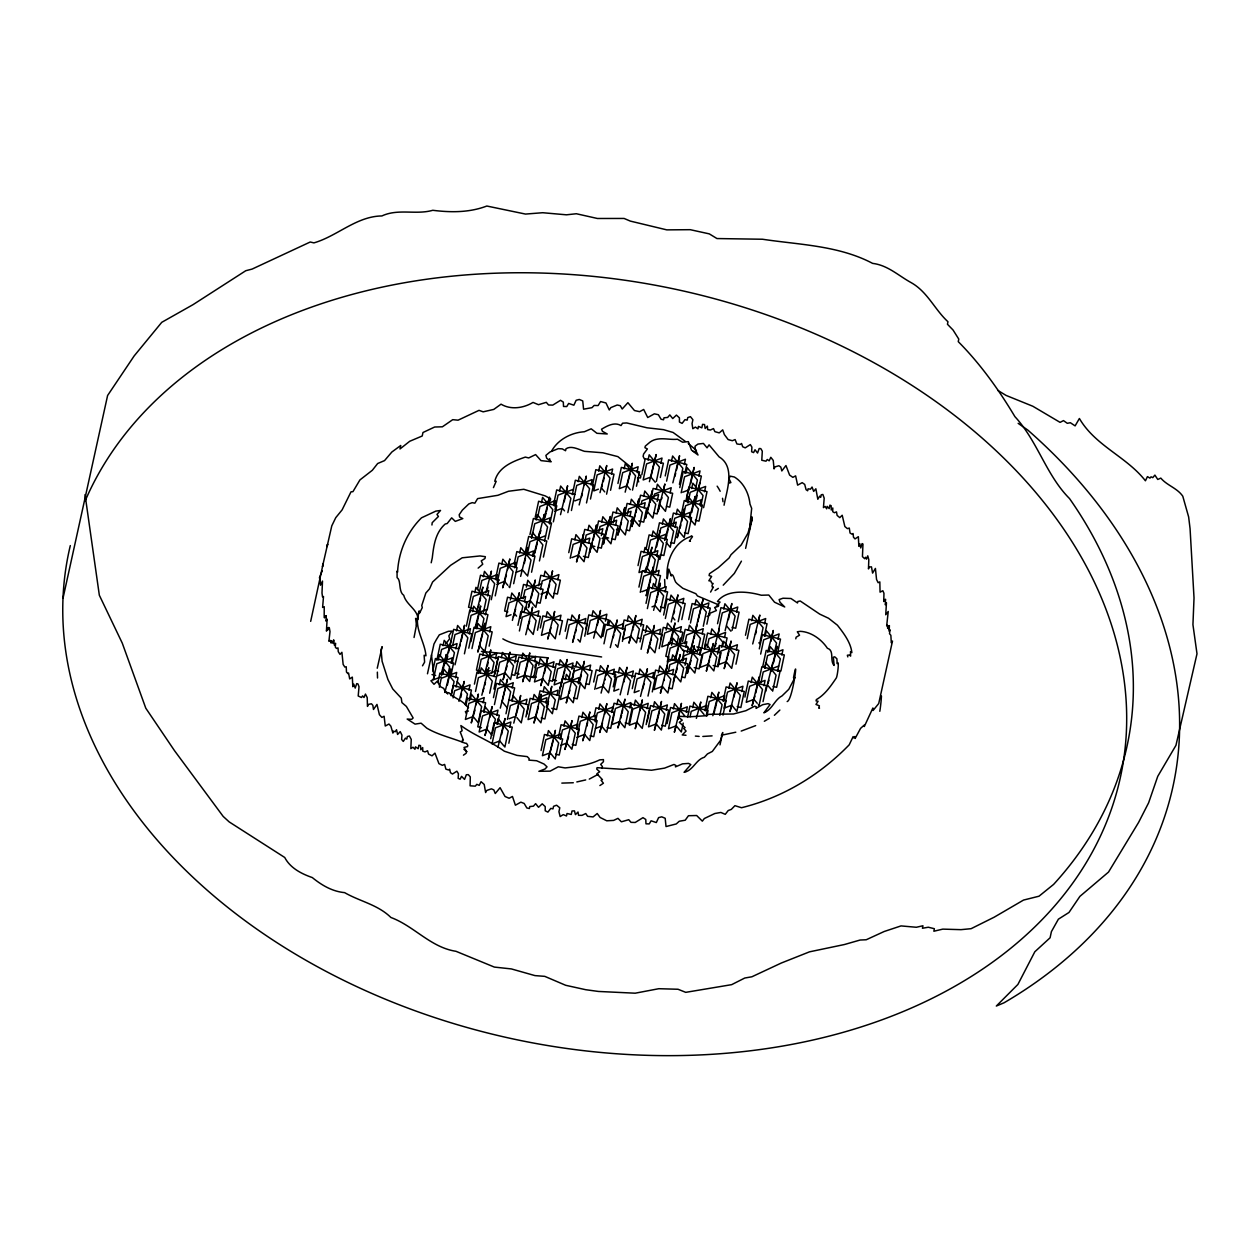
<?xml version="1.0" encoding="UTF-8"?>
<svg xmlns="http://www.w3.org/2000/svg" width="1260" height="1260" viewBox="0 0 1260 1260"><rect width="100%" height="100%" fill="white"/><g stroke="black" fill="none" stroke-linecap="round" stroke-linejoin="round"><path stroke-width="1.5" d="M787.169 701.568C793.076 699.631 798.934 649.168 793.501 677.785M724.059 505.228C726.532 491.148 735.793 466.924 719.145 456.908L709.065 444.859L707.049 447.835L703.427 443.425L697.914 444.087L695.032 446.245L695.315 449.568L698.024 455.017L691.488 450.119L688.354 441.63L682.636 442.213L677.439 439.22C668.367 440.323 656.901 435.582 648.569 443.331L645.277 446.15L644.947 447.694L647.388 448.938L643.608 454.025L643.104 456.388L644.395 458.923M414.052 637.497L419.123 611.179L419.612 613.069L422.273 607.635L421.769 605.477L425.849 593.019L429.502 588.892L432.605 581.994L450.639 565.299L462.199 557.802L480.028 555.943L485.352 556.684L484.958 558.542L481.257 560.858L482.753 564.212L478.138 568.118M431.188 562.779L432.274 557.897C433.708 545.533 435.33 532.712 445.221 524.002L447.19 523.53L451.678 517.844L455.285 521.372L462.798 518.584L459.601 517.041L459.191 514.726L462.373 510.111L468.83 503.921L472.201 502.661L474.863 503.165L477.603 498.613L497.905 495.29L508.489 491.258L523.798 489.29L545.202 495.889L550.651 498.865L550.258 500.724L546.494 501.732M322.938 564.827L323.143 563.74L310.684 621.353M323.111 563.614L322.497 566.559L331.789 525.845L335.759 517.671L342.121 509.859L351.02 491.809L352.926 491.683L359.919 479.934L372.33 470.279L377.654 463.522L384.552 460.593L391.876 451.994L400.743 445.489L400.018 448.954L409.736 441.268L422.226 435.991L422.966 432.511L434.653 427.014L442.386 426.809L452.718 419.674L458.073 420.178L479.02 410.351L483.163 411.831L493.794 409.405L501.039 404.176C510.851 410.083 523.546 408.145 533.027 402.428L538.492 404.696L546.304 402.349L548.557 404.995L552.762 405.106L560.527 400.302L563.33 402.113L563.503 406.46L566.764 406.555L568.654 403.436L573.867 405.2L576.151 400.27L579.269 399.467L582.734 400.9L583.569 409.185L591.98 407.673L594.137 405.452L598.122 405.562L600.579 401.546L605.966 402.964L609.273 409.973L610.801 407.626L617.195 405.011L620.251 405.688L622.204 409.012L627.889 402.68L634.473 410.54L639.639 411.673L643.687 409.469L647.734 417.533L654.365 413.831L658.366 414.713L661.059 419.233L663.563 419.785L663.988 417.8L667.658 417.438L669.816 414.918L672.73 418.556L676.415 415.091L679.423 417.863L679.423 422.005L682.101 423.376L685.015 419.643L687.188 420.131L687.74 417.58L690.448 416.666L692.89 419.706L692.055 423.628L692.827 428.715L695.394 427.093L697.945 428.825L698.465 426.384L701.836 427.833L702.56 424.368L704.529 424.541L705.159 428.495L707.348 426.116L707.648 429.581L710.419 430.006L713.491 428.573L714.877 431.66L719.255 432.873L722.705 429.865L724.374 434.558L728.122 439.567L732.328 440.716L735.115 439.567L736.911 443.977L740.329 444.433L741.557 443.473L742.691 446.765L745.243 447.851L750.346 444.591L751.889 447.127L751.637 451.741L753.606 452.592L755.024 449.741L757.543 453.065L759.181 448.528L760.788 448.607L762.3 451.19L761.78 460.247L765.985 461.191L767.277 459.49L769.183 460.813L770.805 457.285L773.246 460.42L774.065 468.893L775.058 466.862L778.885 465.743L780.806 467.082L781.814 470.941L785.957 465.523L789.61 475.083L792.855 477.351L795.627 475.886L797.627 485.147L802.179 482.659L804.699 484.407L806.085 489.683L807.66 490.786L808.085 488.801L810.479 489.179L812.054 487.006L813.661 491.4L815.866 488.801L817.819 499.275L819.661 496.172L820.701 497.322L821.236 494.77L822.875 494.471L824.182 498.173L823.442 507.607L825.19 506.457L826.654 508.82L827.174 506.363L829.19 508.615L829.931 505.134L831.159 505.748L831.238 510.016L832.797 508.001L832.718 511.686L834.435 512.741L836.498 511.891L837.128 515.419L839.79 517.639L842.2 515.23L844.861 526.538L847.429 528.664L849.287 528.05L850.059 533.059L852.185 534.272L853.036 533.515L853.492 537.217L855.02 538.902L858.359 536.681L858.847 546.289L859.792 543.706L860.753 547.958L862.108 543.58L862.974 544.084L862.439 556.621L864.691 558.716L865.573 557.251L866.502 559.141L867.746 555.833L868.817 559.771L868.471 568.922L869.211 567.031L871.463 566.842L872.597 573.095L875.417 568.433L876.55 579.49L878.141 582.703L879.827 581.884L880.063 592.168L882.835 590.72L883.953 593.287L883.764 601.508L884.189 599.524L884.772 600.957L885.544 599.256L885.292 604.737L886.442 602.752L885.748 614.77L888.237 611.462L886.678 625.842L887.465 625.244L887.686 628.346L888.206 625.889L888.647 629.055L889.371 625.59L889.198 631.339L890.048 629.748L889.513 633.685L890.867 635.308L891.292 642.726L892.505 641.025L878.724 703.521L873.07 710.482L872.897 707.994L864.313 726.516L864.155 725.146L860.564 728.39L855.146 738.455L854.91 736.517L853.729 737.903L853.13 736.627L849.208 744.817C819.835 775.105 782.617 797.611 741.526 807.723L734.927 805.676L731.32 809.392L728.201 810.542L725.256 814.338L720.862 812.448L714.861 813.503L704.34 818.512L702.34 821.142L696.654 815.519L688.464 815.724L685.22 820.213L679.25 821.252L676.274 823.945L666.02 826.544L665.185 818.26L661.721 816.827L658.602 817.63L656.318 822.559L651.105 820.795L649.231 823.914L645.971 823.819L645.781 819.472L642.978 817.661L635.229 822.465L631.008 822.355L628.756 819.709L621.385 821.803L617.967 818.354L613.636 820.402L606.769 820.795L600.122 817.488L597.208 813.519L593.098 816.921L587.617 816.338L585.758 813.535L582.01 815.362L578.56 815.33L578.009 812.023L575.426 814.637L574.45 810.873L572.009 810.983L571.268 814.448L567.016 813.519L566.496 815.96L563.267 814.621L560.164 816.559L558.936 811.739L559.771 807.802L556.589 805.203L553.534 806.321L552.983 808.873L550.809 808.385L547.895 812.117L545.218 810.763L545.218 806.605L542.209 803.833L538.524 807.298L535.61 803.659L533.452 806.179L529.783 806.542L529.358 808.526L526.853 807.975L524.16 803.455L520.868 802.163L515.387 805.203L512.473 796.462L509.134 798.257L505.04 796.493L500.078 787.689L495.259 793.516L493.826 789.894L491.4 788.855L486.738 790.445L485.62 792.556L484.202 784.444L481.052 781.704L479.225 785.374L476.815 784.334L475.319 786.161L470.09 785.815L470.295 776.932L468.31 774.632L466.342 774.758L464.546 779.404L461.538 776.349L460.136 779.2L458.167 778.349L458.419 773.734L456.876 771.199L452.466 774.049L450.45 772.648L449.662 769.151L448.639 770.002L445.883 769.151L444.623 764.426L442.307 765.308L438.952 763.654L434.952 753.118L432.038 755.827L428.558 754.078L427.565 750.771L425.014 751.905L422.793 751.149L422.683 747.574L420.824 749.763L420.478 745.636L418.903 745.243L418.162 748.708L415.485 746.849L414.965 749.29L412.981 747.243L410.839 748.613L411.248 739.384L409.405 735.997L407.342 736.549L406.791 739.084L405.437 738.139L403.279 741.415L401.641 739.447L401.956 735.115L400.223 731.587L397.593 734.454L396.538 729.729L395.183 731.776L393.325 731.083L392.899 733.068L390.852 726.138L388.962 724.027L385.261 726.028L384.111 716.263L381.875 717.428L379.418 714.703L376.976 704.419L373.48 709.474L372.865 705.38L371.416 703.757L368.345 704.434L367.479 706.403L367.211 697.599L365.447 694.071L363.998 697.505L362.565 695.898L361.478 697.489L358.202 695.992L359.021 686.747L357.95 683.912L356.706 683.629L355.21 688.102L353.761 684.133L352.816 686.716L352.327 677.092L349.682 678.919L348.579 673.013L347.933 673.643L346.484 672.037L346.216 666.729L344.846 667.06L343.145 664.445L341.901 652.302L340.027 654.397L338.247 651.656L338.011 647.908L336.483 648.443L335.317 647.073L335.585 643.277L334.341 645.104L333.695 639.828L332.955 643.309L331.648 640.647L331.128 643.104L330.214 640.411L328.892 641.308L329.994 631.685L329.285 627.637L328.277 627.543L327.742 630.095L327.521 628.472L326.434 631.134L327.127 619.117L325.978 621.117L326.214 615.636L325.458 617.321L324.859 615.888L324.45 617.872L324.182 616.014L324.23 606.674L322.607 607.462L323.505 596.5L322.529 596.925L321.993 593.066L322.497 581.065L320.528 585.223L319.882 578.072M63 598.279L107.604 395.498L134.159 355.934L161.752 322.324L193.032 304.652L245.763 270.727L252.094 269.089L310.212 242.014L313.913 242.881C337.223 236.171 356.517 216.232 381.89 215.948C398.27 208.325 415.973 215.098 432.794 210.294C450.954 212.562 469.492 212.657 486.833 206.026L525.514 214.074L542.682 212.72L566.449 214.814L576.356 213.743L597.429 218.484L624.094 218.452L630.331 221.098L666.808 229.871L690.228 229.682L709.301 233.872L716.956 238.549L762.52 239.243C799.265 244.786 838.577 245.416 872.629 263.387C887.702 265.183 898.396 275.625 911.09 282.602C927.517 291.769 934.652 309.503 947.977 321.757L947.441 324.245L953.033 329.994L958.781 339.098L958.246 341.633C980.343 363.904 998.818 389.718 1014.899 416.635C1037.626 441.142 1046.131 475.13 1069.535 498.582A537.485 384.615 9.4 0 1 1053.565 884.441L1039.012 896.206L1023.514 900.081L994.172 917.201L971.114 928.683L960.97 929.659L942.795 929.124L933.849 931.234L934.385 928.714L928.321 927.234L922.43 928.258L922.966 925.769L916.335 927.265L901.026 925.911L884.221 931.486L866.234 939.755L860.092 940.039L844.42 944.528L809.503 951.836L781.294 963.034L751.889 976.783L744.77 978.028L731.65 984.658L685.739 992.344L678.022 989.258L658.807 988.706L635.197 993.195L598.437 991.447L585.758 989.714L565.677 985.288L544.777 976.358L534.949 975.602L511.371 968.924L494.345 967.081L455.978 951.3C430.621 947.425 414.052 926.037 390.915 917.485C377.764 904.601 359.95 901.451 344.626 892.631C332.262 891.466 321.757 885.26 312.307 877.574C301.439 873.794 290.288 868.108 284.728 857.477L229.194 821.914L223.177 816.417L174.557 750.74L145.782 708.183L122.267 643.135L99.335 595.24L85.034 494.597M377.244 668.225L382.142 646.679L381.087 649.64L382.095 661.248L387.923 679.486L392.742 688.952L401.263 698.135L401.924 702.623L406.381 706.435L413.138 717.948L411.673 719.35L407.169 719.051L415.06 724.122L421.092 723.177L426.762 728.138C438.417 735.021 452.009 737.935 464.924 743.116L466.547 743.369L467.791 745.4L467.539 746.582L464.011 747.448L466.515 751.464L466.121 753.275L463.444 755.165M416.587 625.779L415.579 618.424L418.005 619.101C417.769 609.572 406.066 604.642 403.751 595.303C398.239 591.759 401.373 580.372 397.105 577.647L397.042 571.158L397.561 572.182C398.57 551.754 406.996 532.161 421.502 517.813L435.771 511.135L440.527 510.458L436.999 514.411L438.417 516.49L432.196 522.695L431.944 525.01M427.471 673.785L433.96 644.033L436.401 639.544L439.315 634.851L448.308 631.323L451.962 631.087L448.844 635.827L449.662 638.804L445.615 644.002M432.778 671.029L435.424 658.539L453.584 663.091L450.923 675.581M436.842 660.272L440.26 644.222L458.404 648.774M438.259 660.019L439.394 654.664L449.615 666.965L448.103 674.1M440.087 656.57L441.599 649.435L457.065 643.561L455.915 648.916M443.079 645.687L444.213 640.348L454.435 652.649L452.167 663.343M438.008 682.006L439.897 673.092L458.057 677.628L456.088 687.015M441.142 674.384L446.355 654.397L443.315 668.65M439.362 687.22L441.252 678.289L456.703 672.43L455.569 677.77M442.733 674.557L443.866 669.202L454.088 681.518L451.064 695.772M445.205 663.626L451.174 640.064M448.528 652.554L453.647 629.354L471.807 633.906L468.767 648.16M452.718 645.262L455.002 634.567L470.452 628.693L469.319 634.048M456.482 630.819L457.616 625.48L467.838 637.78L464.42 653.83M444.859 692.48L450.828 668.934L447.41 684.983M451.096 663.233L452.23 657.877L436.779 663.752L433.361 679.802L441.094 676.872M455.002 664.823L464.578 625.196L461.16 641.245M451.363 694.465L453.269 685.55L471.413 690.086L469.145 700.796M466.358 626.173L469.775 610.123L487.919 614.675L484.895 628.945M469.917 612.47L473.319 596.421L488.77 590.546L487.636 595.901M474.799 592.673L475.933 587.333L486.155 599.634L483.509 612.108M453.096 697.883L454.624 690.748L470.074 684.889L468.94 690.228M467.712 631.386L471.114 615.337L486.565 609.462L485.431 614.817M472.594 611.588L473.728 606.249L483.95 618.55L481.682 629.244M477.461 589.523L480.501 575.253L498.645 579.805L495.243 595.854M479.572 591.176L481.84 580.466L497.306 574.607L496.156 579.947M483.32 576.734L484.47 571.378L494.676 583.695L491.274 599.744M476.926 610.612L482.895 587.05L481.383 594.184M470.972 641.608L474.012 627.338L492.172 631.89L489.132 646.159M479.871 601.319L480.627 597.76M458.971 701.379L464.2 681.392L462.294 690.307M475.099 627.732L480.69 605.966L477.288 622.015M460.782 697.442L461.538 693.882M471.949 648.601L475.366 632.552L490.817 626.692L489.683 632.032M476.847 628.819L477.981 623.464L488.203 635.78L484.785 651.83L479.682 645.671M485.824 592.877L491.416 571.111L489.904 578.245M465.176 704.671L467.46 693.976L457.238 681.66M465.932 705.348L467.444 698.213L485.604 702.765L483.698 711.679M487.1 610.029L490.124 595.76L471.965 591.208L468.562 607.257L472.185 608.17M482.659 633.89L477.823 652.097L484.942 623.196L483.43 630.331M495.889 577.363L498.913 563.094L517.072 567.646L513.655 583.695M470.279 699.694L471.413 694.339L481.635 706.639L478.217 722.689L473.114 716.546L465.381 719.476L468.799 703.427L484.249 697.552L483.115 702.907M474.422 684.133L476.989 672.037L496.534 676.935L493.952 689.031M497.227 582.561L500.267 568.307L515.718 562.433L514.584 567.772M478.186 673.517L481.21 659.248L496.66 653.389L495.526 658.728M501.748 564.559L502.882 559.22L513.103 571.52L509.686 587.569L508.914 586.64M482.69 655.515L483.824 650.16L494.046 662.476L491.778 673.171M475.508 691.472L478.438 677.644L495.07 671.328L493.967 676.51M480.154 673.045L481.257 667.863L492.266 681.109L489.683 693.205M476.091 704.765L478.375 694.071L471.256 722.972L474.957 710.12M484.816 673.438L490.786 649.892L489.274 657.027M507.575 569.646L509.843 558.936L502.724 587.837L506.425 574.985M487.384 665.942L488.14 662.382M481.824 695.221L488.754 667.58L487.273 674.478M514.159 564.086L516.82 551.612L534.965 556.164L531.562 572.213M484.013 712.231L485.163 706.876L495.385 719.192L492.345 733.446M515.891 567.52L518.159 556.81L533.626 550.951L532.476 556.29M519.64 553.077L520.789 547.722L530.995 560.038L527.594 576.088M510.347 599.949L511.812 593.035L522.805 606.28L520.238 618.376M494.613 674.635L498.015 658.586L479.871 654.05L476.453 670.099L480.076 670.997M501.401 657.641L502.504 652.459L513.513 665.705L510.568 679.534L505.071 672.903L496.755 676.069L499.684 662.24L516.317 655.924L514.852 662.839M493.463 697.646L496.487 683.377L514.647 687.928L511.985 700.418M489.841 717.302L492.124 706.608L485.005 735.509L487.777 725.87M520.632 576.356L527.735 547.454L526.223 554.589M529.972 534.555L533.389 518.506L551.534 523.058L548.131 539.107M494.424 704.639L497.842 688.59L513.292 682.715L512.159 688.07M512.379 620.392L519.309 592.735L517.828 599.65M524.333 563.503L525.467 558.149M499.322 684.857L500.456 679.502L510.678 691.803L505.984 713.774M527.357 554.148L530.003 541.674L545.47 535.799M535.216 517.309L538.619 501.259L556.778 505.811L553.361 521.861M531.484 537.926L532.618 532.586L542.84 544.887L539.438 560.936M531.704 537.988L534.728 523.719L550.179 517.844L549.045 523.199M536.209 519.971L537.343 514.631L547.565 526.932L544.54 541.202M549.675 458.719L550.053 461.538M490.675 738.691L494.093 722.641L512.253 727.178L508.835 743.227M520.585 598.264L523.53 584.451L543.06 589.333L540.13 603.162L536.87 602.343M537.689 517.167L539.973 506.473L555.424 500.598L554.29 505.953M541.453 502.74L542.587 497.385L552.809 509.686L549.769 523.955M507.796 662.539L510.001 652.16L503.071 679.817L505.071 672.903M496.865 715.444L497.999 710.105L482.548 715.963L479.131 732.013L486.864 729.083L491.967 735.241M523.136 598.689L524.979 590.058L541.611 583.726M496.928 724.106L498.062 718.751L508.284 731.068L504.866 747.117M500.299 708.136L507.418 679.234L502.157 701.71L507.26 707.852M517.939 625.354L520.884 611.541L540.414 616.439L537.485 630.252M526.318 587.176L527.798 580.277L538.792 593.507L535.862 607.336L530.35 600.721L525.373 602.611M497.448 724.216L499.338 715.302L481.194 710.75L477.776 726.799L481.415 727.713M533.61 555.865L539.579 532.303M524.522 601.681L525.625 596.5L508.993 602.816L506.048 616.644L511.04 614.738M537.311 543.013L534.791 553.172M538.067 539.438L544.304 514.348L542.792 521.483M519.388 630.976L522.333 617.148L538.965 610.832L537.862 616.014M543.58 520.663L549.549 497.117L548.037 504.236M524.05 612.549L525.152 607.367L536.146 620.613L533.216 634.426L527.704 627.811L529.704 620.897M525.609 609.021L527.09 602.107L507.544 597.208L504.599 611.021L507.859 611.84M546.509 511.371L547.281 507.812M497.905 747.385L505.024 718.483L501.606 734.533M532.712 592.074L535.279 579.978L528.365 607.635L530.35 600.721M507.433 719.381L510.379 705.553L527.011 699.237L525.908 704.419M525.719 634.725L532.634 607.068L531.169 613.982M553.66 504.189L556.684 489.919L574.844 494.471M512.08 700.954L513.182 695.772L524.192 709.018L521.246 722.846L516.852 717.538M521.703 658.492L522.837 653.152L533.059 665.453L529.657 681.502L524.538 675.344L516.82 678.289L520.222 662.24L535.673 656.365L534.539 661.721M543.406 557.062L546.808 541.012L528.664 536.461L525.247 552.51L528.885 553.423M538.603 585.679L540.808 575.3L560.353 580.198L557.408 594.027L554.164 593.208M555.014 509.402L558.038 495.133L573.489 489.258M559.519 491.4L560.653 486.045L570.874 498.346L567.851 512.615M509.764 727.319L510.898 721.98L495.448 727.839L492.03 743.888L499.763 740.959L504.094 746.188M540.43 589.554L542.257 580.923L558.904 574.591L557.802 579.773M543.973 576.324L545.076 571.126L556.085 584.372L553.14 598.201L547.643 591.57L540.981 594.106M513.765 723.13L520.679 695.488L519.215 702.387M518.474 705.852L517.419 710.419M526.397 668.918L529.798 652.869L522.695 681.77L525.924 670.525M560.511 514.678L567.614 485.777L564.212 501.827M540.335 627.984L542.902 615.888L562.448 620.786L559.503 634.615M550.368 581.207L552.573 570.843L545.659 598.5L549.628 584.656M534.838 667.69L535.563 664.24M546.068 616.912L547.171 611.714L558.164 624.96L555.235 638.788L549.738 632.173L550.982 627.811M572.355 494.613L575.347 480.233L593.507 484.785L590.467 499.039M525.892 716.94L528.46 704.844L508.914 699.946M526.712 714.404L530.129 698.355L548.273 702.907L544.871 718.956L541.233 718.042M571.426 510.52L576.702 485.431L592.153 479.572L591.019 484.911M538.745 665.248L540.209 658.334L551.203 671.58L548.273 685.409L542.776 678.778L534.46 681.943L537.39 668.115L554.022 661.799L552.919 666.981M578.183 481.698L579.317 476.343L589.538 488.659L586.498 502.929M532.948 699.82L534.098 694.465L544.32 706.781L540.902 722.831L535.784 716.672L528.066 719.602L531.468 703.553L546.934 697.693L545.785 703.033M552.825 620.062L554.668 611.431L547.738 639.088L548.73 635.623M568.748 552.636L571.693 538.823L591.223 543.721L588.294 557.534L583.412 556.322M579.159 504.976L586.278 476.075L584.388 484.99M537.815 701.19L540.02 690.827L559.566 695.725L556.636 709.538L551.738 708.309M537.642 710.246L538.398 706.687M539.532 701.332L541.06 694.197L533.941 723.098L537.185 711.853M570.197 558.259L573.142 544.43L589.774 538.115L588.672 543.296M540.383 701.615L541.485 696.433L558.117 690.118L557.014 695.299M574.859 539.831L575.962 534.649L586.955 547.895L584.026 561.708L578.513 555.093L571.867 557.613M543.186 691.834L544.288 686.653L555.298 699.899L552.352 713.711L547.958 708.419M559.881 620.361L560.984 615.179L544.351 621.511L541.422 635.323L548.068 632.803M592.405 485.73L595.822 469.681L613.982 474.217L610.565 490.266M546.336 707.096L551.785 686.353L550.321 693.268M580.513 548.179L583.443 534.35L576.529 562.007L578.025 556.826M581.805 543.233L584.75 529.405L604.296 534.303L601.351 548.131L598.091 547.312M598.658 471.145L599.791 465.791L610.013 478.107L606.596 494.156M565.189 631.291L567.756 619.195L587.302 624.094L584.719 636.19M584.735 541.926L586.199 535.012L602.831 528.696L601.366 535.61M541.06 750.535L544.462 734.485L562.622 739.022L559.204 755.071L555.581 754.173M559.062 665.107L560.196 659.767L570.418 672.068L568.89 679.203M587.916 530.413L589.019 525.231L600.028 538.477L597.082 552.305L591.586 545.674L594.846 546.494M566.26 638.631L569.205 624.803L585.837 618.487L584.735 623.668M570.922 620.203L572.024 615.022L583.018 628.267L580.088 642.096L577.883 639.45M547.297 735.95L548.431 730.595L558.652 742.912L555.235 758.961L550.132 752.803L542.399 755.732L545.816 739.683L561.267 733.824L560.133 739.163M600.012 492.644L606.753 465.523L605.225 472.658M603.335 481.572L604.091 478.012M559.015 694.291L562.433 678.242L580.592 682.794L577.174 698.843L573.552 697.93M564.118 673.753L564.874 670.194M565.63 666.619L567.158 659.484L560.038 688.385L563.74 675.533M596.011 533.027L598.579 520.931L618.124 525.83L615.179 539.642L611.919 538.823M565.267 679.707L566.401 674.368L576.623 686.668L573.206 702.718L568.102 696.559L560.369 699.505L563.787 683.456L579.238 677.581L578.104 682.936M578.041 621.637L579.521 614.722L572.591 642.38L574.591 635.465M553.124 741.022L548.273 759.229L555.392 730.327L553.88 737.462M598.925 531.72L600.028 526.538L616.66 520.222L615.557 525.404M611.494 474.358L612.628 469.019L597.177 474.878L593.759 490.927L598.39 489.179M601.745 521.939L602.847 516.758L613.841 530.003L610.911 543.816L605.414 537.201L602.075 538.461M571.819 669.233L573.032 662.981L557.582 668.855L554.164 684.904L561.897 681.959M558.448 737.226L561.094 724.752L579.253 729.304L575.836 745.353L572.213 744.44M571.725 680.668L574.387 668.194L556.227 663.642L552.541 681.235L549.281 680.416M571.804 681.755L574.009 671.391L590.641 665.075L589.538 670.257M575.726 666.792L576.828 661.61L587.822 674.856L584.892 688.669L579.395 682.054L581.38 675.139M560.558 738.88L562.448 729.965L577.899 724.091L576.765 729.43M563.929 726.217L565.063 720.877L575.284 733.178L571.883 749.227L566.764 743.069L560.59 745.416M585.853 628.74L588.782 614.912L608.328 619.81L607.226 624.991M617.935 483.462L621.353 467.413L639.497 471.965L636.473 486.234M610.407 524.113L612.974 512.017L632.52 516.915L629.575 530.744L626.315 529.924M591.964 615.919L593.051 610.738L604.06 623.984L601.13 637.812L595.618 631.181L587.302 634.347L590.247 620.519L606.879 614.203L605.414 621.117M578.497 683.786L584.325 661.311L582.845 668.225M624.173 468.877L625.322 463.538L635.544 475.839L632.504 490.108M613.321 522.805L614.423 517.624L631.055 511.308L629.953 516.49M570.512 727.729L572.024 720.594L564.921 749.495L568.622 736.643M616.14 513.025L617.242 507.843L628.252 521.089L625.306 534.917L619.81 528.287L616.486 529.547M593.633 638.111L600.548 610.454L597.287 625.385M625.165 492.156L632.284 463.255L630.756 470.389M630 473.965L627.023 485.73L619.29 488.675L622.708 472.626L638.159 466.751L637.024 472.106M576.308 728.563L578.97 716.09L597.13 720.641L593.712 736.691L590.074 735.777M623.259 514.458L624.74 507.544L617.809 535.201L621.479 522.49M577.663 733.777L580.324 721.303L595.775 715.428L594.641 720.783M624.519 515.513L627.102 503.417L646.632 508.315L643.702 522.128L638.82 520.915M581.805 717.554L582.939 712.215L593.161 724.516L589.743 740.565L584.64 734.407L576.907 737.352M627.448 514.206L628.551 509.024L645.183 502.709L644.081 507.89M630.268 504.425L631.37 499.244L642.364 512.489L639.434 526.302L633.922 519.687L630.598 520.947M602.863 636.505L605.43 624.409L624.976 629.307L622.409 641.403M593.665 681.991L596.232 669.895L615.778 674.793L613.21 686.889M603.949 643.828L606.879 630.016L623.527 623.7L622.424 628.882M586.861 726.201L587.617 722.641M588.373 719.066L589.9 711.931L582.781 740.833L584.64 734.407M594.751 689.33L597.697 675.502L614.329 669.186L613.226 674.368M608.596 625.417L609.698 620.235L620.707 633.481L617.762 647.293L615.557 644.648M599.413 670.903L600.516 665.721L611.51 678.967L608.58 692.795L603.067 686.164L603.902 683.266M641.812 474.752L645.23 458.703L663.39 463.255L660.35 477.508M635.922 512.773L636.662 509.308M637.387 505.858L638.851 498.944L631.937 526.601L633.922 519.687M638.316 505.575L640.521 495.212L660.067 500.11L657.121 513.923L653.861 513.119M648.065 460.168L649.199 454.813L659.421 467.129L656.381 481.399M594.058 716.704L595.948 707.789L614.108 712.325L610.691 728.374L607.052 727.477M610.265 647.593L617.195 619.936L614.628 632.032M601.083 693.095L607.997 665.438L605.792 675.801M641.245 504.268L641.97 500.819L658.602 494.503L657.137 501.417M595.397 721.917L597.303 712.987L612.754 707.128L611.62 712.467M643.687 496.219L644.789 491.038L655.798 504.284L652.853 518.112L647.356 511.481M598.784 709.254L599.917 703.899L610.139 716.216L606.721 732.265L601.619 726.106L595.429 728.453M649.42 481.666L656.161 454.545L650.9 477.02L643.167 479.95L646.585 463.901L662.035 458.041L660.901 463.381M622.283 628.614L624.125 619.983L643.671 624.881L640.001 641.97M604.595 714.326L606.879 703.631L599.76 732.533L602.532 722.894M649.719 502.834L652.286 490.738L645.356 518.395L649.341 504.567M650.192 502.252L653.121 488.423L672.667 493.322L669.737 507.15L666.477 506.331M614.187 676.872L615.289 671.69L634.819 676.588M638.017 565.582L641.056 551.329L659.216 555.865L655.798 571.914L652.16 571.016M627.291 620.991L628.394 615.809L639.403 629.055L636.457 642.868L630.961 636.253L622.645 639.403L625.574 625.59L642.206 619.259L640.741 626.173M653.846 497.495L654.586 494.03L671.218 487.715L670.115 492.896M656.303 489.431L657.389 484.249L668.399 497.495L665.453 511.324L659.957 504.693L657.972 511.623L664.886 483.966L663.422 490.865M618.455 672.698L619.558 667.516L630.551 680.762L627.622 694.591M643.891 552.793L645.025 547.438L655.247 559.755L652.207 574.009M646.096 549.171L649.12 534.901L667.28 539.453L663.862 555.502L660.24 554.589M612.171 712.152L614.061 703.237L632.221 707.789L628.819 723.838L625.18 722.925M638.93 587.113L642.332 571.063L660.492 575.615L657.452 589.885M602.012 768.395L602.406 766.584L600.705 764.363L603.43 761.702L603.445 759.591L599.728 759.874C588.514 765.23 576.797 766.647 565.11 767.923L558.29 766.789L550.148 771.136L538.886 771.309L545.108 768.947L547.029 766.852L544.037 764.048L536.618 760.741L528.885 760.126L529.2 758.63L527.231 756.614L516.962 755.386L504.315 751.196C490.108 741.006 474.878 735.808 460.892 725.555L462.121 730.753L460.247 731.966L463.365 740.187L462.294 740.329L462.562 742.455M647.813 552.605L650.475 540.115L665.926 534.24L664.792 539.595M651.956 536.382L653.09 531.027L663.311 543.328L659.894 559.377L655.877 554.542M640.269 592.326L643.687 576.277L659.137 570.402L658.003 575.757M665.233 475.933L668.65 459.884L686.794 464.436L684.904 473.351M616.896 704.718L618.03 699.363L628.252 711.664L624.85 727.713L619.731 721.57L612.013 724.5L615.415 708.451L630.866 702.576L629.732 707.931M633.323 627.606L635.89 615.51L628.96 643.167L630.961 636.253M645.167 572.528L646.301 567.189L656.523 579.49L655.011 586.624M646.002 570.717L651.987 547.171L648.569 563.22M620.125 694.874L627.039 667.233L624.472 679.313M666.587 481.147L669.989 465.098L685.456 459.223L684.306 464.562M671.47 461.349L672.62 456.01L682.826 468.31L679.423 484.36M656.806 535.295L659.452 522.805L677.612 527.357L674.194 543.406L670.572 542.509M654.46 552.526L660.051 530.759M656.633 546.808L660.807 528.019L676.258 522.144L675.124 527.499M621.967 713.365L622.723 709.789M623.48 706.23L624.991 699.095L617.888 727.996L619.731 721.57M649.845 582.955L650.617 579.395M651.751 574.04L653.263 566.905L646.159 595.807L649.388 584.561M662.288 524.286L663.422 518.931L673.643 531.232L670.226 547.281L666.209 542.446M646.018 603.398L649.435 587.349L667.58 591.901L664.178 607.95L660.539 607.037M656.728 556.006L657.862 550.667L642.411 556.526L638.993 572.576L646.726 569.646L648.112 564.827M672.84 482.848L679.565 455.726L676.541 469.996M631.906 677.896L633.37 670.981L616.738 677.297L613.793 691.126L618.786 689.236M647.372 608.611L650.774 592.562L666.241 586.688L665.091 592.042M652.255 588.814L653.404 583.474L663.626 595.775L660.208 611.824M632.252 688.684L635.67 673.202L655.2 678.101L652.27 691.913M641.088 649.309L644.017 635.497L660.649 629.181L659.547 634.363M645.372 632.615L646.837 625.716L657.846 638.962L654.901 652.774L649.404 646.159L650.648 641.797M664.792 540.43L670.383 518.663L668.871 525.798M667.343 532.933L668.099 529.358M630.662 707.569L631.417 703.994L649.562 708.545L646.159 724.595M638.836 674.21L639.938 669.028L650.932 682.274L648.002 696.087M670.73 525.546L673.375 513.056L691.535 517.608L688.133 533.657L684.495 532.76M653.625 610.312L660.366 583.191L657.326 597.46M679.802 487.604L683.219 471.555L701.363 476.107L698.339 490.376M634.237 705.474L635.386 700.119L645.592 712.42L642.191 728.469M673.218 525.404L674.73 518.269L690.181 512.395L689.047 517.75M676.21 514.537L677.345 509.182L687.566 521.483L684.164 537.532L679.045 531.389L677.203 537.815L684.306 508.914L681.66 521.388M681.156 492.817L684.558 476.768L700.024 470.909L698.875 476.248M686.038 473.035L687.188 467.68L697.394 479.997L695.504 488.911M652.853 632.331L654.334 625.417L647.404 653.074L648.9 647.876M640.505 696.386L647.419 668.729L645.955 675.644M680.857 516.584L684.259 500.535L702.418 505.087L699.001 521.136L695.378 520.222M640.064 710.545L642.332 699.851L635.229 728.752L637.072 722.327L641.419 727.555M685.834 501.354L688.858 487.084L707.017 491.636L703.6 507.685M687.031 496.314L694.134 467.413L690.732 483.462M683.345 516.442L685.613 505.748L701.064 499.873L699.93 505.228M687.094 502L688.228 496.66L698.449 508.961L695.032 525.01L689.929 518.852M663.626 615.053L667.044 599.004L685.188 603.556L681.786 619.605M687.944 502.992L690.212 492.298L705.663 486.423L704.529 491.778M691.693 488.549L692.827 483.21L703.048 495.511L700.78 506.205M652.649 677.675L653.751 672.494L637.119 678.809L634.174 692.622L639.166 690.732M660.712 639.481L663.28 627.385L682.826 632.284L680.258 644.38M665.359 618.487L668.399 604.217L683.849 598.342L682.715 603.697M659.169 648.601L662.114 634.788L642.568 629.89M669.863 600.485L671.013 595.13L681.235 607.43L678.195 621.7M647.073 708.687L648.223 703.332L632.756 709.207L629.354 725.256L635.528 722.909M653.704 678.746L655.547 670.115L675.092 675.013L672.147 688.826L668.887 688.023M689.976 516.364L695.189 496.377L691.772 512.426M666.083 630.126L667.548 623.212L678.557 636.457L676.715 645.104M647.152 721.649L650.569 705.6L668.713 710.152L665.312 726.201L661.673 725.303M658.35 672.856L659.815 665.942L670.808 679.187L667.879 693L662.382 686.385L654.066 689.551L656.995 675.722L673.627 669.406L672.525 674.588M694.575 502.913L699.788 482.926M696.37 498.976L697.142 495.416M671.233 621.967L677.974 594.846L676.447 601.981M653.389 707.081L654.538 701.726L664.76 714.026L661.342 730.076L656.224 723.933L648.506 726.862L651.908 710.813L667.375 704.938L666.225 710.293M669.596 643.671L675.045 622.928L672.478 635.009M665.485 672.824L668.414 659.011L687.96 663.91L685.015 677.722L681.77 676.903M665.469 674.289L667.312 665.642L660.382 693.299L662.382 686.385M671.564 645.199L673.029 638.284L684.038 651.53L682.195 660.177M658.46 715.727L659.216 712.152M659.972 708.592L661.5 701.458L654.381 730.359L658.082 717.507M668.399 671.533L669.863 664.619L686.511 658.303L685.03 665.201M671.58 660.019L672.683 654.838L683.692 668.083L680.746 681.896L675.25 675.281L673.265 682.195M680.274 631.859L681.376 626.677L664.745 632.992L661.799 646.821L670.115 643.655M674.698 660.46L680.526 637.985L679.045 644.899M677.581 651.814L678.321 648.365M673.627 680.463L680.179 654.538L678.715 661.453M682.605 641.497L685.172 629.401L704.718 634.3L701.773 648.112L696.89 646.9M688.716 619.621L692.118 603.572L710.278 608.123L706.86 624.173M667.123 723.555L670.54 707.506L688.7 712.058M684.794 643.639L686.621 635.009L703.269 628.693L702.166 633.874M688.338 630.409L689.441 625.228L700.45 638.473L697.883 650.569M690.448 623.054L693.472 608.785L708.923 602.91L707.789 608.265M685.739 646.931L686.842 641.749L670.21 648.065L667.28 661.894L675.596 658.728L677.785 661.374M682.857 660.933L683.944 655.751L700.591 649.42L699.489 654.617M694.953 605.052L696.087 599.697L706.309 611.998L703.285 626.267M673.375 708.97L674.51 703.631L684.731 715.932M687.204 652.538L688.306 647.356L668.761 642.458L665.816 656.287L669.076 657.106M696.323 626.535L703.048 599.429L697.788 621.904M693.992 638.757L694.733 635.292M695.473 631.843L696.938 624.928L690.023 652.585L691.504 647.404M678.053 719.397L681.471 703.348L674.352 732.249L676.21 725.823L681.313 731.981L683.219 723.067M692.795 652.585L694.26 645.671L687.346 673.328L689.33 666.414L694.827 673.029L697.772 659.216L686.763 645.971M686.212 712.199L687.346 706.844L671.895 712.719L668.477 728.768L676.21 725.823M700.024 654.916L701.489 648.002L721.035 652.9L718.106 666.729L713.207 665.5M687.566 717.397L689.897 706.12L708.041 710.672L706.907 716.026M704.608 646.884L707.553 633.071L727.083 637.97L725.256 646.601M690.102 716.688L691.236 711.333L706.687 705.458L705.553 710.813M704.655 649.01L705.758 643.828L716.767 657.074L713.822 670.903L708.325 664.272L700.009 667.438L702.954 653.609L719.586 647.293L718.483 652.475M692.716 707.6L693.851 702.245L704.072 714.546M707.159 647.309L709.002 638.678L725.634 632.362L724.531 637.544M710.719 634.079L711.821 628.898L722.815 642.143L721.712 647.325M696.355 718.389L700.812 701.977L699.3 709.096M710.325 657.358L711.049 653.893M711.79 650.443L713.255 643.529L706.34 671.186L709.585 659.925M717.523 623.716L720.941 607.666L739.1 612.202L735.683 628.252L732.06 627.354M713.491 651.073L719.318 628.598L717.838 635.512M718.877 628.913L722.295 612.864L737.746 607.005L736.612 612.344M723.775 609.131L724.909 603.776L735.131 616.093L732.091 630.346M704.86 710.545L707.899 696.276L726.059 700.828L723.019 715.097M717.507 654.113L719.334 645.482L738.88 650.38L735.95 664.193M706.214 715.759L709.254 701.489L724.705 695.615L723.571 700.97M710.734 697.756L711.869 692.401L722.09 704.702L719.806 715.412M725.13 630.63L731.871 603.509L728.453 619.558M722.515 646.49L723.602 641.308L734.611 654.554L731.666 668.367L726.169 661.752L717.853 664.902L720.799 651.089L737.431 644.758L736.328 649.955M729.493 482.99L730.879 482.58L729.083 478.847L730.17 476.154L734.359 477.005C743.699 482.627 748.96 493.573 749.968 504.016L751.669 508.378L749.542 529.216L751.747 516.679L752.078 519.341L745.621 548.368M712.845 715.68L718.83 692.134L715.412 708.183M728.894 651.373L727.839 655.94M729.635 647.923L731.099 641.009L724.185 668.666L725.681 663.469M723.082 701.174L726.122 686.905L744.282 691.457L740.864 707.506L737.226 706.592M728.957 688.37L730.091 683.03L740.313 695.331L736.895 711.38L731.792 705.222L724.059 708.167L727.477 692.118L742.928 686.243L741.793 691.598M745.479 635.26L748.897 619.211L767.041 623.763L764.395 636.237M734.013 697.016L737.053 682.747L729.934 711.648L731.792 705.222M747.212 638.678L750.235 624.424L765.702 618.55L764.552 623.889M751.716 620.676L752.866 615.337L763.087 627.637L759.67 643.687L758.898 642.758M752.708 643.955L759.827 615.053L758.299 622.188M744.896 697.095L748.298 681.046L766.458 685.597L763.04 701.647M751.133 682.526L752.267 677.171L762.489 689.472L759.071 705.521L758.299 704.592M759.308 648.869L762.347 634.599L780.491 639.151L777.467 653.42M760.662 654.082L763.686 639.812L779.152 633.938L778.003 639.292M765.166 636.08L766.316 630.724L776.538 643.025L774.632 651.94M755.811 692.937L759.229 676.888L752.11 705.789L753.48 701.08M758.473 682.762L761.89 666.713L780.034 671.265L776.633 687.314L772.994 686.401M762.757 666.461L766.174 650.412L784.334 654.964L780.916 671.013L777.278 670.099M760.961 682.621L763.229 671.927L778.696 666.052M767.671 652.223L773.278 630.457L770.994 641.151M764.71 668.194L765.859 662.839L776.066 675.139L772.663 691.189M764.867 668.115L767.529 655.625L782.98 649.75L781.846 655.106M769.01 651.892L770.144 646.538L780.365 658.838L777.546 671.407M763.969 685.739L765.103 680.384L749.653 686.259L746.235 702.308L753.968 699.363L754.898 696.15M765.702 691.472L772.805 662.571M770.915 671.485L777.105 646.27L773.687 662.319M795.784 638.836L796.131 637.198L799.533 635.213L797.297 631.764L800.352 631.339C811.314 631.859 821.678 639.576 827.379 648.254C834.75 650.506 829.474 660.634 834.104 665.438L833.38 657.2L834.703 656.806L836.892 658.744L837.175 663.642C839.585 658.444 837.49 676.856 836.152 678.211C830.623 686.259 825.08 694.543 816.338 699.631L816.07 700.906L818.102 701.253L815.976 704.434L819.378 705.852L818.717 708.23L819.536 708.151M720.011 744.88L722.705 732.517L720.452 740.455L712.325 751.448L707.443 753.921L704.387 757.244C695.882 759.575 693.299 770.443 684.085 772.333L690.842 764.568L688.543 763.418L682.573 763.844L675.455 766.867L675.769 765.371L673.99 764.458L664.555 768.127L651.53 770.238L628.85 768.253L622.897 769.324L597.051 767.687L596.752 769.12L599.681 771.766L596.862 773.766L602.453 779.641L601.052 780.271L603.43 783.216L599.886 785.563M441.551 675.265L442.937 670.446M446.843 659.327L447.772 656.113M459.317 647.672L460.247 644.458M478.107 607.918L479.02 604.706M475.43 628.441L476.815 623.621M487.084 590.373L488.014 587.16M487.699 674.982L485.525 672.367L486.454 669.154M482.832 691.772L483.824 688.306M484.659 685.409L485.494 682.51M513.371 616.943L515.623 609.131M539.973 533.61L540.902 530.397M544.745 517.986L546.131 513.166M505.906 670.005L507.055 665.989M531.184 597.807L532.35 593.791M515.749 716.216L517.01 711.869M581.474 496.944L582.403 493.731M542.776 678.778L540.776 685.708L547.706 658.051L544.446 672.982M578.938 553.644L580.183 549.297M602.406 484.785L601.492 487.998L604.737 491.92M592.42 542.776L589.585 552.589L596.515 524.932L593.255 539.878M547.691 704.198L548.525 701.284M575.426 632.567L576.261 629.669M573.363 674.084L566.244 702.985L568.102 696.559M569.016 693.346L569.945 690.134M634.347 518.238L635.182 515.34M613.1 637.78L613.935 634.883M604.737 680.369L605.068 679.25M661.626 498.897L661.957 497.779M674.777 476.595L675.707 473.382M632.63 630.441L632.945 629.323M623.794 682.164L624.109 681.046M666.036 537.926L666.965 534.712M620.66 718.357L621.59 715.144M656.019 602.453L656.948 599.24M679.975 528.176L680.904 524.963M651.073 640.348L651.388 639.23M694.984 503.795L695.914 500.582M642.49 689.472L644.175 683.66M673.627 614.108L674.557 610.895M670.95 640.757L672.115 636.741M664.052 680.589L664.366 679.471M676.006 657.279L677.266 652.932M676.084 672.383L677.234 668.367M692.417 644.222L693.268 641.324M689.755 664.965L691 660.602M715.223 646.443L716.058 643.529M726.595 660.303L727.429 657.389M714.026 713.002L714.956 709.789M755.48 634.316L756.409 631.102M768.017 683.44L768.947 680.227M493.432 487.62L496.204 481.241L494.77 481.288C498.362 466.924 513.072 461.317 525.326 457.097L528.68 457.947L535.61 454.592L541.012 460.624L551.25 461.727L546.667 458.199L545.895 455.38L549.943 452.009L558.274 448.654L562.306 448.891L565.551 450.749L565.96 448.812C571.252 445.158 578.875 449.584 584.467 451.332L602.878 452.781L617.872 456.624L632.788 468.673M794.997 677.486L788.791 689.299L782.035 695.898C774.475 699.694 772.317 709.663 763.891 712.829L770.081 704.529L768.065 703.647L762.709 704.687L756.047 708.356L756.378 706.86L754.74 706.151L745.92 710.687L733.477 713.995L708.797 714.326L705.616 715.743L690.291 716.783L679.471 716.341L679.172 717.775L682.227 720.137L679.313 722.327L685.094 727.634L683.676 728.374L686.07 731.068L682.243 734.942L685.991 735.273M710.577 592.074L713.412 587.002L712.183 586.924L712.058 585.176L713.144 583.506L711.553 582.955L710.939 581.081L708.829 580.781L711.616 576.418L709.096 575.552L709.49 573.694L718.184 567.803L729.067 558.023L730.989 554.731L741.163 545.013L747.936 533.201L752.078 519.341M741.431 561.157L734.312 573.457L723.208 585.176M551.581 451.112C558.054 439.299 571.662 432.511 584.356 431.755L591.192 428.809L596.925 433.298L607.257 433.976L602.469 431.345L601.555 429.203C607.147 425.896 614.596 421.627 621.007 425.581L622.566 423.202L626.74 422.951L647.073 427.801L663.532 429.66L673.108 432.479L685.188 441.284M716.42 606.375L720.074 602.075L717.444 601.508C726.847 588.956 748.015 591.444 761.308 595.24L768.805 595.035L774.522 602.201L784.728 606.973L780.003 602.264L779.121 599.571L782.98 598.232L790.981 598.5L797.533 602.973L797.848 601.477L800.242 601.004L819.756 614.14L828.56 618.266L837.412 625.196C843.57 633.087 850.815 642.49 851.839 652.633L850.5 651.609L850.61 656.129L849.602 654.995L847.366 655.231L847.822 656.917M774.38 715.302L779.877 710.057M422.509 665.816L424.604 662.13L424.132 655.263L425.959 655.798C424.777 640.836 413.028 627.165 419.123 611.179M715.097 590.515L718.342 588.388M764.332 721.271L769.356 718.294M589.27 779.121L597.838 774.49M574.828 500.897L579.474 499.133M554.636 511.182L560.81 508.835M535.957 538.004L539.044 536.823M682.699 492.235L688.873 489.888M516.301 572.276L522.475 569.929L526.822 575.159M496.849 584.356L504.583 581.411L507.843 585.333M641.828 591.727L648.002 589.381M652.003 606.847L655.09 605.666L659.437 610.895M485.525 672.367L490.172 670.603M509.103 718.751L514.096 716.845M596.421 688.7L601.414 686.794M686.007 667.674L689.33 666.414M741.211 731.068L755.685 725.618M576.828 781.94L585.711 779.924M721.318 735.273L735.793 732.217M468.452 711.049L465.349 711.601L466.42 713.617M707.065 616.549L709.994 614.754L709.144 613.62L716.404 610.549L714.625 607.493L718.42 606.312L718.72 604.879L697.489 595.964L695.866 593.712L682.747 588.262L677.108 583.648C674.005 581.742 674.21 574.67 671.58 574.466L671.249 575.993L668.792 569.079L667.233 578.749C665.422 562.007 673.596 542.335 690.291 536.728L691.582 535.815L692.48 536.713L689.362 541.107L690.417 541.296M702.844 736.454L712.089 735.871M561.834 783.106L573.284 782.744M481.43 651.42L548.258 657.846M695.378 736.092L699.127 736.407M601.619 656.964L520.852 644.884A36.398 26.066 13.3 0 1 502.834 638.867M693.252 451.363L696.103 451.852L696.402 450.434L688.244 443.488M605.414 537.201L608.659 538.02M495.511 579.143L499.133 580.057M637.466 637.875L640.726 638.694M682.495 650.144L702.04 655.042L699.095 668.855L694.213 667.627M572.56 665.784L592.09 670.682L589.16 684.495L585.9 683.692M535.941 662.508L555.487 667.406M517.781 661.531L498.235 656.633L495.29 670.462L498.55 671.265M552.809 679.691L556.447 680.605M532.996 676.337L536.256 677.155M515.466 673.076L519.088 673.99M524.538 675.344L533.61 677.628L537.028 661.579L518.868 657.027L514.836 675.36L511.576 674.541M432.007 674.588L435.645 675.502M997.857 390.442L1006.094 395.419L1032.838 406.255L1060.085 422.368L1063.472 420.604L1067.314 423.313L1070.323 422.714L1075.111 425.88L1079.395 418.493C1095.428 445.961 1126.503 456.577 1145.419 480.8L1147.45 476.627L1149.939 478.107L1151.073 476.831L1152.774 477.634L1154.9 475.099L1157.751 479.462L1160.806 478.107C1166.965 485.478 1177.171 488.045 1182.778 496.204L1188.637 516.931L1190.07 528.649L1194.023 597.965L1192.936 624.645L1197 653.798L1175.958 745.337L1157.751 776.333L1148.616 802.809L1138.583 822.433L1108.516 872.078L1079.899 896.38L1068.968 912.476L1058.384 919.186L1051.407 931.628L1050.084 937.786L1034.822 951.772L1017.891 984.454L996.314 1006.047L1004.078 1002.771A564.338 402.523 12 0 0 1027.782 430.054L1018.159 423.344M463.885 749.29L466.893 751.7M636.82 471.287L640.852 476.075L640.458 477.934L637.513 477.887L638.694 481.887M650.9 477.02L655.231 482.249M627.023 485.73L630.268 489.652M726.61 625.984L730.942 631.213M767.545 685.046L771.892 690.26M753.968 699.363L757.228 703.285M672.714 617.321L674.872 619.936M692.008 645.671L697.505 652.286M562.354 508.252L564.527 510.867M514.379 613.478L516.568 616.124M477.634 609.525L480.895 613.447M445.567 691.409L447.741 694.024M468.562 707.726L466.547 705.994C462.121 699.883 453.962 698.434 448.969 692.764L445.457 692.354L443.756 688.401L440.071 686.495L437.283 681.203L434.023 684.306L430.92 680.762L433.125 679.612L434.101 677.392L431.487 654.916M722.531 498.283L723.004 501.716M664.634 579.474L664.981 586.94M377.354 672.131L377.527 678.006M319.378 577.946A288.839 206.01 12 0 1 322.245 570.796M881.449 695.977A288.839 206.01 12 0 1 879.811 711.302M717.145 486.155A56.149 40.052 12 0 1 720.169 491.274M85.255 500.661A537.705 383.528 12 0 1 966.719 425.045A537.705 383.528 12 0 1 758.977 1049.69A537.705 383.528 12 0 1 70.308 545.58M327.568 544.257L327.096 546.556L327.616 544.257M606.359 530.287L603.414 544.115L610.344 516.458L606.359 530.287"/></g></svg>
